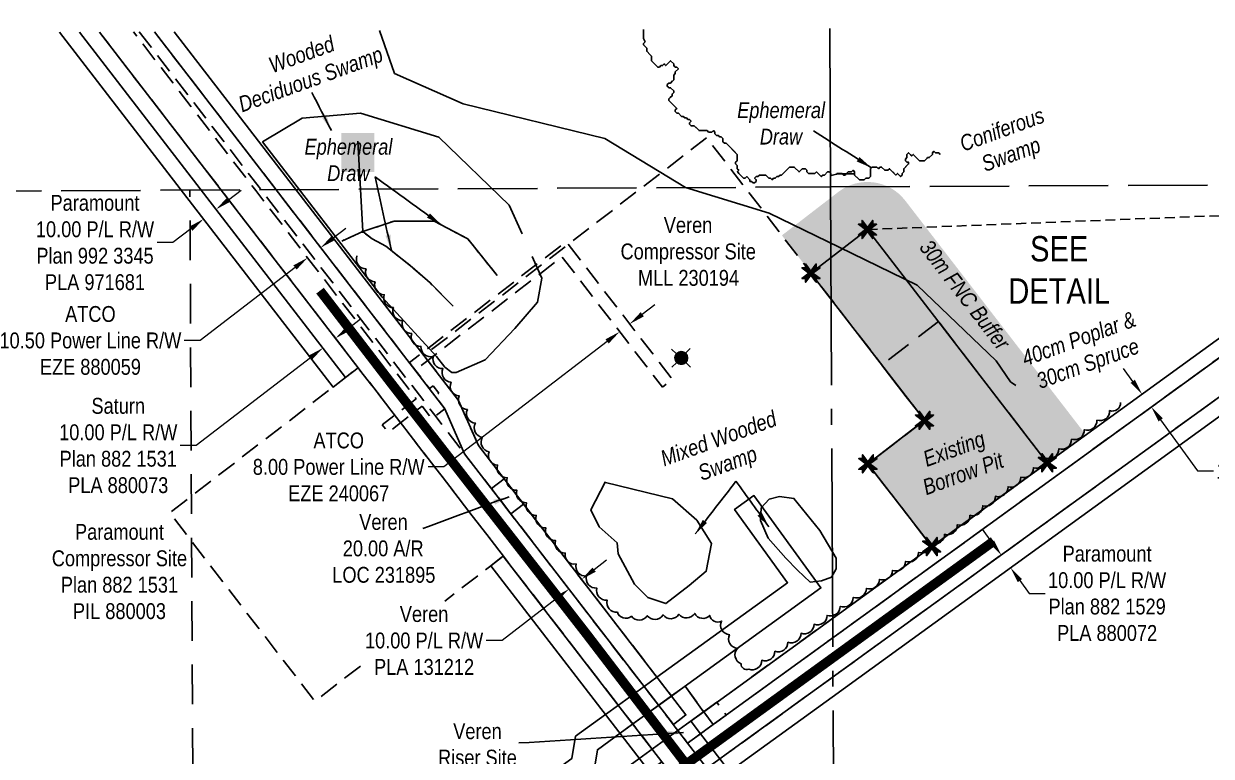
# Model space of a CAD drawing. Extents: x 521099 to 524262, y 6033489 to 6035480.
# Drawn here: x 521518 to 522266, y 6034174 to 6034636 of the extents above; entities that cross this region are included whole.
import ezdxf

# ---------------------------------------------------------------- set-up
doc = ezdxf.new("R2010")
doc.units = 0
doc.header["$LTSCALE"] = 5
doc.header["$PDSIZE"] = 0.5
for name, pattern in [('0', [1, 1, 0]), ('foc-ACCESSROAD', [3.75, 2.5, -1.25]), ('foc-FLOWLINE', [3.75, 2.5, -1.25]), ('foc-LSD', [8, 5, -3]), ('foc-QUARTERLINE', [33, 25, -3, 2, -3]), ('foc-TIELINE', [1.875, 1.25, -0.625]), ('foc-UNSURVEYED', [12.5, 10, -2.5]), ('HIDDEN2', [4.7625, 3.175, -1.5875])]:
    doc.linetypes.add(name, pattern=pattern)
doc.layers.get('Defpoints').update_dxf_attribs({"color": 9})
for name, color, linetype in [('AS-ROADS', 254, 'Continuous'), ('AS-UNDERLAY-H', 141, 'Continuous'), ('C-AR', 13, 'foc-ACCESSROAD'), ('C-RW', 13, 'Continuous'), ('C-WS', 13, 'foc-ACCESSROAD'), ('DETAIL-T', 7, 'Continuous'), ('F-AR', 190, 'foc-ACCESSROAD'), ('F-EZE', 190, 'foc-FLOWLINE'), ('F-RW', 190, 'Continuous'), ('F-WS', 190, 'foc-ACCESSROAD'), ('L-MON', 1, 'Continuous'), ('L-QSEC', 8, 'foc-QUARTERLINE'), ('L-SECTION-LSD', 7, 'foc-LSD'), ('L-TIE', 7, 'foc-TIELINE'), ('L-USEC', 7, 'foc-UNSURVEYED'), ('P-BUFFER-H 30m', 51, 'Continuous'), ('P-FNC BUFFER-T', 40, 'Continuous'), ('P-PROPOSED', 10, 'Continuous'), ('P-PROPOSED-H', 21, 'Continuous'), ('P-TEMP-H', 41, 'Continuous'), ('T-BUSH', 110, '0'), ('T-BUSH-T', 110, 'Continuous'), ('T-EXISTING RTF', 220, 'HIDDEN2'), ('T-EXISTING RTF-T', 220, 'Continuous'), ('T-WATER-T', 170, 'Continuous'), ('WATERCOURSE', 146, 'foc-TIELINE'), ('WETLAND', 143, 'Continuous'), ('WETLAND-T', 146, 'Continuous')]:
    doc.layers.add(name, color=color, linetype=linetype)
for name, color, linetype, lineweight in [('C-AR-T', 13, 'Continuous', 9), ('C-RW-T', 13, 'Continuous', 9), ('C-WS-T', 13, 'Continuous', 9), ('F-EZE-T', 190, 'Continuous', 9), ('F-RW-T', 190, 'Continuous', 9), ('F-WS-T', 190, 'Continuous', 9)]:
    doc.layers.add(name, color=color, linetype=linetype, lineweight=lineweight)
doc.styles.add('80CG', font='ARIALN.TTF', dxfattribs={"height": 10})
doc.styles.add('80L', font='ARIALN.TTF', dxfattribs={"height": 10})
doc.styles.add('80LS', font='ARIALNI.TTF', dxfattribs={"height": 10})
doc.styles.add('foc-LtypeFont', font='ARIALN.TTF', dxfattribs={"height": 7.35})
doc.linetypes.add('foc-TOPO-flowdirection-NOLINE', pattern='A,0,[">",foc-LtypeFont,S=0.3,R=0,X=0,Y=-0.945],-20,[">",foc-LtypeFont,S=0.3,R=0,X=0,Y=-0.945],0', length=20)
doc.dimstyles.new('Compass 5 000', dxfattribs={"dimscale": 5, "dimtxt": 9, "dimasz": 2, "dimexe": 0.2, "dimexo": 0.0625, "dimgap": 0.5, "dimtad": 0, "dimtih": 1, "dimtoh": 1, "dimzin": 0, "dimdsep": 46, "dimtxsty": '80CG', "dimcen": 0.1, "dimse1": 1, "dimse2": 1, "dimclrd": 256, "dimclrt": 256, "dimaunit": 1, "dimadec": 4, "dimazin": 0, "dimtfac": 0.06, "dimtofl": 0, "dimtmove": 0, "dimatfit": 1, "dimfxl": 0.2, "dimtolj": 1, "dimtzin": 0, "dimlwd": -1, "dimarcsym": 0})

# ---------------------------------------------------------------- blocks, each defined once
blk = doc.blocks.new('*D503')
at = {"layer": 'C-RW-T', "transparency": 16777216}
for p, q in [((521877.35, 6034291.68), (521885.27, 6034297.78)), ((521853.54, 6034273.33), (521819.33, 6034246.97)), ((521819.33, 6034246.97), (521809.33, 6034246.97))]:
    blk.add_line(p, q, dxfattribs=at)
for points in [[(521876.33, 6034293), (521878.37, 6034290.36), (521869.43, 6034285.57)], [(521852.52, 6034274.65), (521854.56, 6034272.01), (521861.46, 6034279.44)]]:
    blk.add_solid(points, dxfattribs=at)
at = {"layer": 'Defpoints', "color": 0, "transparency": 16777216}
for p in [(521861.46, 6034279.44), (521884.93, 6034265.46), (521876.96, 6034259.32)]:
    blk.add_point(p, dxfattribs=at)
at = {"layer": 'C-RW-T', "transparency": 16777216, "insert": (521770.24, 6034246.97), "char_height": 10, "attachment_point": 5, "style": '80CG'}
blk.add_mtext('\\A1;Veren\\P10.00 P/L R/W\\PPLA 131212', dxfattribs=at)
blk = doc.blocks.new('*D504')
at = {"layer": 'C-RW-T', "transparency": 16777216}
for p, q in [((522216.74, 6034410.41), (522210.87, 6034418.51)), ((522234.35, 6034386.13), (522257.65, 6034354)), ((522257.65, 6034354), (522267.65, 6034354))]:
    blk.add_line(p, q, dxfattribs=at)
for points in [[(522218.09, 6034411.39), (522215.39, 6034409.43), (522222.61, 6034402.32)], [(522235.7, 6034387.11), (522233, 6034385.15), (522228.48, 6034394.22)]]:
    blk.add_solid(points, dxfattribs=at)
at = {"layer": 'Defpoints', "color": 0, "transparency": 16777216}
for p in [(522228.48, 6034394.22), (522015.02, 6034251.79), (522020.89, 6034243.7)]:
    blk.add_point(p, dxfattribs=at)
at = {"layer": 'C-RW-T', "transparency": 16777216, "insert": (522306.73, 6034354), "char_height": 10, "attachment_point": 5, "style": '80CG', "bg_fill": 3, "box_fill_scale": 1.1, "bg_fill_color": 256, "bg_fill_true_color": 13158600, "bg_fill_transparency": 0}
blk.add_mtext('\\A1;Veren\\P10.00 P/L R/W\\PPLA 130979', dxfattribs=at)
blk = doc.blocks.new('*D510')
at = {"layer": 'Defpoints', "color": 0, "transparency": 16777216}
for p in [(521696.89, 6034460.27), (521688.98, 6034454.17), (521706.49, 6034431.44)]:
    blk.add_point(p, dxfattribs=at)
at = {"layer": 'F-RW-T', "transparency": 16777216}
for p, q in [((521722.33, 6034443.64), (521730.25, 6034449.74)), ((521698.57, 6034425.34), (521626.61, 6034369.89)), ((521626.61, 6034369.89), (521616.61, 6034369.89))]:
    blk.add_line(p, q, dxfattribs=at)
for points in [[(521721.31, 6034444.96), (521723.35, 6034442.32), (521714.41, 6034437.54)], [(521697.55, 6034426.66), (521699.59, 6034424.02), (521706.49, 6034431.44)]]:
    blk.add_solid(points, dxfattribs=at)
at = {"layer": 'F-RW-T', "transparency": 16777216, "insert": (521577.52, 6034369.89), "char_height": 10, "attachment_point": 5, "style": '80CG'}
blk.add_mtext('\\A1;Saturn\\P10.00 P/L R/W\\PPlan 882 1531\\PPLA 880073', dxfattribs=at)
blk = doc.blocks.new('*D513')
at = {"layer": 'Defpoints', "color": 0, "transparency": 16777216}
for p in [(521631.24, 6034512.74), (521655.21, 6034498), (521647.3, 6034491.9)]:
    blk.add_point(p, dxfattribs=at)
at = {"layer": 'F-RW-T', "transparency": 16777216}
for p, q in [((521647.08, 6034524.94), (521655, 6034531.04)), ((521623.32, 6034506.64), (521611.97, 6034497.89)), ((521611.97, 6034497.89), (521601.97, 6034497.89))]:
    blk.add_line(p, q, dxfattribs=at)
for points in [[(521646.06, 6034526.26), (521648.1, 6034523.62), (521639.16, 6034518.84)], [(521622.31, 6034507.96), (521624.34, 6034505.32), (521631.24, 6034512.74)]]:
    blk.add_solid(points, dxfattribs=at)
at = {"layer": 'F-RW-T', "transparency": 16777216, "insert": (521562.88, 6034497.89), "char_height": 10, "attachment_point": 5, "style": '80CG'}
blk.add_mtext('\\A1;Paramount\\P10.00 P/L R/W\\PPlan 992 3345\\PPLA 971681', dxfattribs=at)
blk = doc.blocks.new('*D515')
at = {"layer": 'Defpoints', "color": 0, "transparency": 16777216}
for p in [(522292.96, 6034416.31), (522298.82, 6034408.22), (522139.79, 6034292.88)]:
    blk.add_point(p, dxfattribs=at)
at = {"layer": 'F-RW-T', "transparency": 16777216}
for p, q in [((522128.05, 6034309.07), (522122.18, 6034317.16)), ((522145.66, 6034284.79), (522151.53, 6034276.69)), ((522151.53, 6034276.69), (522161.53, 6034276.69))]:
    blk.add_line(p, q, dxfattribs=at)
for points in [[(522129.4, 6034310.05), (522126.7, 6034308.09), (522133.92, 6034300.97)], [(522147.01, 6034285.77), (522144.31, 6034283.81), (522139.79, 6034292.88)]]:
    blk.add_solid(points, dxfattribs=at)
at = {"layer": 'F-RW-T', "transparency": 16777216, "insert": (522200.62, 6034276.69), "char_height": 10, "attachment_point": 5, "style": '80CG'}
blk.add_mtext('\\A1;Paramount\\P10.00 P/L R/W\\PPlan 882 1529\\PPLA 880072', dxfattribs=at)
blk = doc.blocks.new('*D517')
at = {"layer": 'Defpoints', "color": 0, "transparency": 16777216}
for p in [(521705.12, 6034494.71), (521707.19, 6034492.02), (521698.9, 6034485.62)]:
    blk.add_point(p, dxfattribs=at)
at = {"layer": 'F-EZE-T', "transparency": 16777216}
for p, q in [((521713.04, 6034500.81), (521720.96, 6034506.92)), ((521688.9, 6034482.21), (521629.11, 6034436.15)), ((521629.11, 6034436.15), (521619.11, 6034436.15))]:
    blk.add_line(p, q, dxfattribs=at)
for points in [[(521712.02, 6034502.13), (521714.06, 6034499.49), (521705.12, 6034494.71)], [(521687.88, 6034483.53), (521689.92, 6034480.89), (521696.82, 6034488.32)]]:
    blk.add_solid(points, dxfattribs=at)
at = {"layer": 'F-EZE-T', "transparency": 16777216, "insert": (521559.97, 6034436.15), "char_height": 10, "attachment_point": 5, "style": '80CG', "bg_fill": 3, "box_fill_scale": 1.1, "bg_fill_color": 256, "bg_fill_true_color": 13158600, "bg_fill_transparency": 0}
blk.add_mtext('\\A1;ATCO\\P10.50 Power Line R/W\\PEZE 880059', dxfattribs=at)
blk = doc.blocks.new('WC')
at = {"layer": 'L-MON'}
h = blk.add_hatch(color=255, dxfattribs=at)
h.dxf.hatch_style = 1
edge = h.paths.add_edge_path()
edge.add_arc((0, 0), 0.9, 0, 360)
at = {"layer": 'L-MON', "color": 240, "flags": 128}
for points in [[(-0.62, 0.5), (-1.23, 1.12)], [(0.52, 0.61), (1.13, 1.21)], [(-1.18, -1.18), (-0.56, -0.57)], [(1.16, -1.18), (0.56, -0.57)]]:
    blk.add_lwpolyline(points, dxfattribs=at)
at = {"layer": 'L-MON', "color": 240}
for radius in [0.8, 0.373]:
    blk.add_circle((0, 0), radius, dxfattribs=at)
blk = doc.blocks.new('TEMP')
h = blk.add_hatch(color=255)
h.dxf.hatch_style = 1
h.paths.add_polyline_path([(0, 0.25), (-0.67, 1.15), (-0.67, 0.67), (-1.15, 0.67), (-0.25, 0), (-1.15, -0.67), (-0.67, -0.67), (-0.67, -1.15), (0, -0.25), (0.67, -1.15), (0.67, -0.67), (1.15, -0.67), (0.25, 0), (1.15, 0.67), (0.67, 0.67), (0.67, 1.15)])
h.paths.add_polyline_path([(0.57, 0.85), (0.57, 0.57), (0.85, 0.57), (0.08, 0), (0.85, -0.57), (0.57, -0.57), (0.57, -0.85), (0, -0.08), (-0.57, -0.85), (-0.57, -0.57), (-0.85, -0.57), (-0.08, 0), (-0.85, 0.57), (-0.57, 0.57), (-0.57, 0.85), (0, 0.08)], flags=16)
h = blk.add_hatch(color=1)
h.dxf.hatch_style = 1
h.paths.add_polyline_path([(0, 0.08), (-0.57, 0.85), (-0.57, 0.57), (-0.85, 0.57), (-0.08, 0), (-0.85, -0.57), (-0.57, -0.57), (-0.57, -0.85), (0, -0.08), (0.57, -0.85), (0.57, -0.57), (0.85, -0.57), (0.08, 0), (0.85, 0.57), (0.57, 0.57), (0.57, 0.85)])
at = {"color": 1}
for p, q in [((-0.08, 0), (0.08, 0)), ((0, 0.08), (0, -0.08))]:
    blk.add_line(p, q, dxfattribs=at)
at = {"color": 255, "flags": 128}
blk.add_lwpolyline([(-0.25, 0), (-1.15, 0.67), (-0.67, 0.67), (-0.67, 1.15), (0, 0.25), (0.67, 1.15), (0.67, 0.67), (1.15, 0.67), (0.25, 0), (1.15, -0.67), (0.67, -0.67), (0.67, -1.15), (0, -0.25), (-0.67, -1.15), (-0.67, -0.67), (-1.15, -0.67)], close=True, dxfattribs=at)
at = {"color": 1, "flags": 128}
blk.add_lwpolyline([(-0.08, 0), (-0.85, 0.57), (-0.57, 0.57), (-0.57, 0.85), (0, 0.08), (0.57, 0.85), (0.57, 0.57), (0.85, 0.57), (0.08, 0), (0.85, -0.57), (0.57, -0.57), (0.57, -0.85), (0, -0.08), (-0.57, -0.85), (-0.57, -0.57), (-0.85, -0.57)], close=True, dxfattribs=at)
blk = doc.blocks.new('*D538')
at = {"layer": 'Defpoints', "color": 0, "transparency": 16777216}
for p in [(521893.47, 6034441.7), (521902.57, 6034429.89), (521908.9, 6034434.78)]:
    blk.add_point(p, dxfattribs=at)
at = {"layer": 'F-EZE-T', "transparency": 16777216}
for p, q in [((521907.73, 6034452.69), (521915.65, 6034458.79)), ((521885.55, 6034435.6), (521782.77, 6034356.41)), ((521782.77, 6034356.41), (521772.77, 6034356.41))]:
    blk.add_line(p, q, dxfattribs=at)
for points in [[(521906.71, 6034454.01), (521908.74, 6034451.37), (521899.8, 6034446.58)], [(521884.53, 6034436.92), (521886.56, 6034434.28), (521893.47, 6034441.7)]]:
    blk.add_solid(points, dxfattribs=at)
at = {"layer": 'F-EZE-T', "transparency": 16777216, "insert": (521716.43, 6034356.41), "char_height": 10, "attachment_point": 5, "style": '80CG'}
blk.add_mtext('\\A1;ATCO\\P8.00 Power Line R/W\\PEZE 240067', dxfattribs=at)

msp = doc.modelspace()

# ---------------------------------------------------------------- hatches: boundary and pattern name
at = {"layer": 'AS-UNDERLAY-H'}
h = msp.add_hatch(color=256, dxfattribs=at)
h.dxf.hatch_style = 1
h.paths.add_polyline_path([(521718.193, 6034566.9), (521738.881, 6034566.9), (521738.881, 6034542.37), (521718.193, 6034542.37)])
at = {"layer": 'P-BUFFER-H 30m'}
h = msp.add_hatch(color=256, dxfattribs=at)
h.dxf.hatch_style = 1
edge = h.paths.add_edge_path()
edge.add_arc((522162.927, 6034359.07), 29.985, 35.945626, 37.615803)
edge.add_line((522186.679, 6034377.372), (522073.363, 6034524.431))
edge.add_arc((522049.612, 6034506.129), 29.985, 37.615803, 127.615803)
edge.add_line((522031.31, 6034529.881), (521995.7, 6034502.441))
edge.add_line((521995.7, 6034502.441), (522014.001, 6034478.689))
edge.add_line((522014.001, 6034478.689), (522049.612, 6034506.129))
edge.add_line((522049.612, 6034506.129), (522162.927, 6034359.07))
edge.add_line((522162.927, 6034359.07), (522187.202, 6034376.672))
at = {"layer": 'P-PROPOSED-H'}
h = msp.add_hatch(color=256, dxfattribs=at)
h.dxf.hatch_style = 1
h.paths.add_polyline_path([(522049.612, 6034506.129), (522162.927, 6034359.07), (522090.083, 6034306.252), (522049.914, 6034358.387), (522085.541, 6034385.839), (522014.001, 6034478.689)])

# ---------------------------------------------------------------- linework, layer by layer
at = {"layer": 'AS-ROADS', "const_width": 5.997, "flags": 128}
for points in [[(521978.282, 6034138.388), (521967.429, 6034142.151), (521955.524, 6034148.487), (521947.575, 6034155.04), (521942.016, 6034160.267), (521914.825, 6034195.833), (521872.92, 6034250.65), (521847.76, 6034283.015), (521801.853, 6034341.84), (521748.686, 6034410.257), (521704.671, 6034467.583)], [(522129.098, 6034309.647), (521933.807, 6034167.908), (521865.262, 6034118.542)]]:
    msp.add_lwpolyline(points, dxfattribs=at)
at = {"layer": 'C-AR'}
msp.add_lwpolyline([(521832.835, 6034333.079), (521824.918, 6034326.978), (521812.717, 6034342.813), (521820.635, 6034348.913)], close=True, dxfattribs=at)
at = {"layer": 'C-RW'}
for points in [[(521600.26, 6034630.804), (521783.349, 6034393.178), (521795.762, 6034364.812), (521927.342, 6034194.038), (521935.26, 6034200.138), (521926.086, 6034212.024), (521804.423, 6034369.927), (521792.009, 6034398.294), (521770.135, 6034426.684), (521612.819, 6034630.867)], [(522544.258, 6034635.539), (522500.526, 6034603.829), (521946.434, 6034202.056), (521952.301, 6034193.965), (522506.394, 6034595.738), (522561.403, 6034635.625)], [(521244.49, 6033723.058), (521863.321, 6034172.546), (521865.569, 6034186.646), (521884.549, 6034200.407), (521892.645, 6034206.276), (521908.848, 6034218.024), (521916.991, 6034223.904), (521999.306, 6034283.476), (521965.894, 6034329.619), (521978.036, 6034338.412), (522020.242, 6034280.126), (521934.216, 6034217.867), (521926.127, 6034212.026), (521918.004, 6034206.13), (521901.8, 6034194.382), (521893.706, 6034188.513), (521879.407, 6034178.146), (521877.16, 6034164.054), (521270.196, 6033723.184)], [(521134.077, 6033624.425), (521241.593, 6033702.902), (521877.189, 6034164.189), (521879.407, 6034178.146), (521893.724, 6034188.537), (521926.097, 6034212.032), (521934.655, 6034218.243), (521946.396, 6034202.065), (521937.838, 6034195.854), (521905.466, 6034172.359), (521897.849, 6034166.832), (521895.631, 6034152.874), (521253.356, 6033686.739), (521168.217, 6033624.596)], [(522400.456, 6033630.773), (522329.158, 6033728.287), (522320.61, 6033739.985), (522034.809, 6034132.328), (522027.719, 6034133.893), (521962.437, 6034148.307), (521954.564, 6034158.547), (521948.47, 6034166.474), (521936.271, 6034182.34), (521944.432, 6034188.246), (521956.608, 6034172.363), (521962.691, 6034164.428), (521968.167, 6034157.285), (522027.675, 6034144.146), (522040.664, 6034141.279), (522328.689, 6033745.881), (522341.508, 6033728.341), (522412.802, 6033630.835)]]:
    msp.add_lwpolyline(points, dxfattribs=at)
at = {"layer": 'C-WS'}
msp.add_lwpolyline([(521792.007, 6034398.324), (521804.42, 6034369.958), (521820.635, 6034348.913), (521832.835, 6034333.079), (521901.463, 6034244.008), (521926.083, 6034212.054), (521934.658, 6034218.277), (521946.402, 6034202.069), (522090.083, 6034306.252), (522049.914, 6034358.387), (522085.541, 6034385.839), (521948.286, 6034563.979), (521770.133, 6034426.714)], close=True, dxfattribs=at)
at = {"layer": 'C-WS', "flags": 128}
msp.add_lwpolyline([(521946.398, 6034202.082), (521946.398, 6034202.082), (521954.704, 6034208.105), (521960.588, 6034200.001), (521944.409, 6034188.268), (521938.319, 6034196.191), (521946.398, 6034202.082)], close=True, dxfattribs=at)
at = {"layer": 'F-AR', "flags": 128}
for points in [[(521168.151, 6033624.596), (521203.096, 6033650.054), (521233.053, 6033671.92), (521306.401, 6033725.237), (521895.631, 6034152.874), (521911.983, 6034164.711), (521920.07, 6034170.591), (521913.92, 6034178.573), (521901.715, 6034194.415), (521820.168, 6034300.264), (521756.536, 6034382.857), (521752.873, 6034387.611), (521728.7, 6034418.988), (521643.855, 6034529.117), (521565.654, 6034630.631)], [(521590.778, 6034630.756), (521668.982, 6034529.253), (521778.483, 6034387.131), (521797.003, 6034363.095), (521898.694, 6034231.113), (521917.914, 6034206.168), (521924.055, 6034198.198), (521928.538, 6034192.379), (521930.116, 6034190.329), (521936.271, 6034182.34), (521944.427, 6034188.254), (521948.423, 6034191.152), (521952.473, 6034194.09), (521956.499, 6034197.009), (522027.162, 6034248.254), (522420.26, 6034533.319), (522561.436, 6034635.625)], [(522511.952, 6034575.103), (522454.593, 6034533.505), (522027.293, 6034223.637), (521960.637, 6034175.298), (521956.618, 6034172.383), (521948.486, 6034166.486), (521954.588, 6034158.566), (521962.471, 6034148.333), (522027.768, 6034133.985), (522034.859, 6034132.428), (522321.055, 6033740.372), (522329.615, 6033728.683), (522401.351, 6033630.778)]]:
    msp.add_lwpolyline(points, dxfattribs=at)
at = {"layer": 'F-EZE', "flags": 128}
msp.add_lwpolyline([(521600.306, 6034630.804), (521677.384, 6034530.78), (521749.412, 6034437.229), (521773.58, 6034405.856), (521775.96, 6034407.681), (521779.621, 6034402.926), (521777.246, 6034401.101), (521783.349, 6034393.178), (521777.39, 6034388.576), (521775.024, 6034386.762), (521768.921, 6034394.688), (521755.441, 6034384.309), (521747.523, 6034378.212), (521743.862, 6034382.967), (521751.78, 6034389.064), (521765.254, 6034399.438), (521741.089, 6034430.822), (521664.181, 6034530.712), (521587.172, 6034630.738)], dxfattribs=at)
msp.add_lwpolyline([(521861.109, 6034496.807), (521926.692, 6034411.687), (521920.355, 6034406.805), (521857.108, 6034488.892), (521772.517, 6034423.622), (521764.599, 6034417.513), (521760.938, 6034422.266), (521768.856, 6034428.375), (521859.78, 6034498.532), (521861.109, 6034496.807)], close=True, dxfattribs=at)
at = {"layer": 'F-RW'}
for points in [[(522612.73, 6034635.883), (522471.731, 6034533.619), (522027.356, 6034211.342), (521966.739, 6034167.378), (521962.709, 6034164.456), (521954.587, 6034158.567), (521938.386, 6034146.816), (521930.293, 6034140.946), (521354.569, 6033723.394), (521270.882, 6033662.704), (521233.051, 6033635.107), (521218.99, 6033624.85)], [(521553.083, 6034630.568), (521631.291, 6034529.049), (521720.782, 6034412.89), (521712.866, 6034406.793), (521618.732, 6034528.981), (521540.521, 6034630.505)], [(521565.653, 6034630.631), (521643.855, 6034529.117), (521728.7, 6034418.988), (521720.782, 6034412.89), (521631.291, 6034529.049), (521553.083, 6034630.568)], [(521201.916, 6033624.765), (521202.941, 6033625.512), (521232.987, 6033647.431), (521265.07, 6033670.834), (521337.419, 6033723.302), (521924.19, 6034148.866), (521932.284, 6034154.737), (521948.486, 6034166.487), (521956.617, 6034172.384), (521960.636, 6034175.299), (522027.291, 6034223.64), (522454.578, 6034533.525), (522518.115, 6034579.572)], [(522364.327, 6033630.592), (522361.212, 6033634.844), (522358.259, 6033638.873), (522355.301, 6033642.911), (522294.045, 6033726.508), (522292.588, 6033728.496), (522027.999, 6034090.95), (522017.327, 6034105.569), (521945.372, 6034121.376), (521930.294, 6034140.946), (521924.19, 6034148.867), (521911.983, 6034164.711), (521812.245, 6034294.161), (521820.164, 6034300.26), (521920.07, 6034170.591), (521932.285, 6034154.737), (521938.387, 6034146.817), (521951.068, 6034130.358), (522023.169, 6034114.517), (522027.908, 6034108.026), (522304.928, 6033728.563), (522363.121, 6033649.149), (522366.08, 6033645.112), (522376.674, 6033630.654)]]:
    msp.add_lwpolyline(points, dxfattribs=at)
at = {"layer": 'F-WS', "flags": 128}
msp.add_lwpolyline([(521730.068, 6034230.871), (521701.399, 6034208.791), (521609.932, 6034327.515), (521712.866, 6034406.793), (521720.782, 6034412.89), (521728.7, 6034418.988), (521752.873, 6034387.611), (521756.536, 6034382.857), (521820.168, 6034300.264), (521812.249, 6034294.164), (521783.344, 6034271.903)], dxfattribs=at)
msp.add_lwpolyline([(521946.434, 6034202.056), (521930.155, 6034190.278), (521936.271, 6034182.34), (521952.301, 6034193.965)], close=True, dxfattribs=at)
at = {"layer": 'L-QSEC'}
for q in [(522025.814, 6034632.933), (522026.319, 6034529.918), (522030.1, 6033758.851)]:
    msp.add_line((522026.304, 6034532.985), q, dxfattribs=at)
at = {"layer": 'L-SECTION-LSD'}
msp.add_line((521626.543, 6033726.842), (521622.672, 6034530.966), dxfattribs=at)
at = {"layer": 'L-TIE'}
msp.add_line((522049.612, 6034506.129), (522833.571, 6034537.044), dxfattribs=at)
at = {"layer": 'L-USEC'}
for p, q in [((521229.102, 6034528.996), (522026.304, 6034532.985)), ((522026.304, 6034532.985), (522429.937, 6034535.015))]:
    msp.add_line(p, q, dxfattribs=at)
at = {"layer": 'P-PROPOSED', "flags": 128}
msp.add_lwpolyline([(522049.612, 6034506.129), (522162.927, 6034359.07), (522090.083, 6034306.252), (522049.914, 6034358.387), (522085.541, 6034385.839), (522014.001, 6034478.689)], close=True, dxfattribs=at)
at = {"layer": 'P-TEMP-H'}
msp.add_circle((521731.64, 6034504.851), 0.463, dxfattribs=at)
at = {"layer": 'T-BUSH', "linetype": 'Continuous', "flags": 128}
msp.add_lwpolyline([(521727.884, 6034489.551, 0.5205671), (521733.643, 6034481.382, 0.5205671), (521739.402, 6034473.213, 0.5205671), (521745.161, 6034465.044, 0.5205671), (521750.92, 6034456.876, 0.5205671), (521756.68, 6034448.707, 0.5205671), (521762.439, 6034440.538, 0.5205671), (521768.274, 6034432.441, 0.5205671), (521776.083, 6034426.203, 0.5205671), (521782.128, 6034418.411, 0.5205671), (521787.246, 6034409.826, 0.5205671), (521792.365, 6034401.241, 0.5205671), (521797.484, 6034392.657, 0.5205671), (521802.567, 6034384.053, 0.5205671), (521806.903, 6034375.048, 0.5205671), (521811.24, 6034366.043, 0.5205671), (521816.556, 6034357.609, 0.5205671), (521822.618, 6034349.664, 0.5205671), (521828.709, 6034341.739, 0.5205671), (521834.801, 6034333.815, 0.5205671), (521840.892, 6034325.891, 0.5205671), (521846.983, 6034317.967, 0.5205671), (521853.074, 6034310.042, 0.5205671), (521859.166, 6034302.118, 0.5205671), (521866.02, 6034295.265, 0.5205671), (521872.529, 6034287.68, 0.5205671), (521879.038, 6034280.095, 0.5205671), (521885.547, 6034272.51, 0.5205671), (521892.055, 6034264.925, 0.5205671), (521900.83, 6034262.258, 0.5205671), (521910.816, 6034262.675, 0.5205671), (521920.8, 6034263.139, 0.5205671), (521930.784, 6034263.602, 0.5205671), (521940.768, 6034264.066, 0.5205671), (521950.211, 6034262.856, 0.5205671), (521957.636, 6034259.301, 0.5205671), (521962.655, 6034250.658, 0.5205671), (521967.673, 6034242.015, 0.5205671), (521969.929, 6034232.397, 0.5205671), (521974.81, 6034228.875, 0.5205671), (521983.043, 6034234.543, 0.5205671), (521991.276, 6034240.211, 0.5205671), (521999.508, 6034245.878, 0.5205671), (522007.741, 6034251.546, 0.5205671), (522015.973, 6034257.213, 0.5205671), (522024.206, 6034262.881, 0.5205671), (522032.439, 6034268.549, 0.5205671), (522040.671, 6034274.216, 0.5205671), (522048.904, 6034279.884, 0.5205671), (522057.136, 6034285.551, 0.5205671), (522065.369, 6034291.219, 0.5205671), (522073.601, 6034296.887, 0.5205671), (522081.834, 6034302.554, 0.5205671), (522090.067, 6034308.222, 0.5205671), (522098.216, 6034314.006, 0.5205671), (522106.214, 6034320, 0.5205671), (522114.212, 6034325.994, 0.5205671), (522122.21, 6034331.988, 0.5205671), (522130.208, 6034337.982, 0.5205671), (522138.206, 6034343.976, 0.5205671), (522146.204, 6034349.97, 0.5205671), (522154.202, 6034355.964, 0.5205671), (522162.2, 6034361.958, 0.5205671), (522170.198, 6034367.952, 0.5205671), (522178.196, 6034373.947, 0.5205671), (522186.194, 6034379.941, 0.5205671), (522194.192, 6034385.935, 0.5205671), (522202.19, 6034391.929, 0.5205671), (522209.116, 6034397.119, 0.5205671)], format="xyb", dxfattribs=at)
at = {"layer": 'T-EXISTING RTF'}
msp.add_lwpolyline([(522090.18, 6034306.103), (522162.886, 6034359.006), (522094.329, 6034448.096), (522058.701, 6034420.644), (522085.544, 6034385.809), (522049.917, 6034358.357), (522090.18, 6034306.103)], dxfattribs=at)
at = {"layer": 'WATERCOURSE', "flags": 128}
for points in [[(522095.5, 6034553.5), (522094.5, 6034554.5), (522092.5, 6034554.5), (522091.5, 6034555.5), (522090.5, 6034554.5), (522090.5, 6034553.5), (522088.5, 6034551.5), (522087.5, 6034551.5), (522087.181, 6034551.181), (522085.5, 6034549.5), (522082.5, 6034549.5), (522078.5, 6034553.5), (522077.5, 6034552.5), (522075.5, 6034554.5), (522074.5, 6034553.5), (522074.5, 6034551.5), (522073.5, 6034550.5), (522073.5, 6034549.5), (522074.5, 6034548.5), (522075.5, 6034548.5), (522075.5, 6034547.5), (522072.5, 6034544.5), (522072.5, 6034542.5), (522071.5, 6034541.5), (522071.5, 6034540.5), (522070.5, 6034539.5), (522068.5, 6034541.5), (522067.5, 6034540.5), (522063.5, 6034544.5), (522062.5, 6034543.5), (522060.5, 6034543.5), (522058.5, 6034545.5), (522057.5, 6034545.5), (522056.5, 6034544.5), (522055.5, 6034545.5), (522052.5, 6034545.5), (522051.5, 6034544.5), (522051.5, 6034540.518), (522051.5, 6034539.5), (522050.5, 6034538.5), (522048.5, 6034538.5), (522047.5, 6034537.5), (522044.5, 6034537.5), (522041.5, 6034540.5), (522041.5, 6034541.232), (522036.232, 6034541.232), (522033.768, 6034541.232), (522033.5, 6034541.5), (522030.5, 6034541.5), (522030.08, 6034541.08), (522030.62, 6034541.232), (522033.768, 6034541.232), (522034.5, 6034540.5), (522035.5, 6034540.5), (522036.232, 6034541.232), (522041.5, 6034541.232), (522041.5, 6034542.5), (522040.5, 6034543.5), (522039.5, 6034542.5), (522037.5, 6034542.5), (522036.232, 6034541.232), (522033.768, 6034541.232), (522033.5, 6034541.5), (522030.5, 6034541.5), (522030.08, 6034541.08), (522026.833, 6034540.167), (522026.5, 6034540.5), (522026.5, 6034541.5), (522026.261, 6034541.739), (522025.5, 6034542.5), (522024.5, 6034542.5), (522022.5, 6034540.5), (522021.5, 6034540.5), (522020.5, 6034539.5), (522017.5, 6034542.5), (522016.5, 6034541.5), (522012.5, 6034541.5), (522011.5, 6034542.5), (522011.5, 6034543.5), (522010.5, 6034544.5), (522008.5, 6034544.5), (522006.5, 6034542.5), (522003.5, 6034545.5), (522000.5, 6034545.5), (521995.5, 6034540.5), (521994.5, 6034540.5), (521993.5, 6034539.5), (521992.5, 6034539.5), (521991.5, 6034538.5), (521990.5, 6034538.5), (521989.5, 6034537.5), (521988.5, 6034538.5), (521987.5, 6034538.5), (521985.5, 6034540.5), (521981.5, 6034540.5), (521980.5, 6034539.5), (521979.5, 6034539.5), (521978.677, 6034538.677), (521978.5, 6034538.5), (521979.5, 6034537.5), (521979.5, 6034536.5), (521978.5, 6034535.5), (521977.5, 6034535.5), (521976.5, 6034536.5), (521975.5, 6034536.5), (521975.5, 6034537.5), (521973.5, 6034539.5), (521972.5, 6034538.5), (521971.5, 6034538.5), (521968.624, 6034541.376), (521968.156, 6034541.984), (521967.646, 6034542.646), (521968.5, 6034543.5), (521967.5, 6034544.5), (521967.5, 6034546.5), (521966.5, 6034547.5), (521966.5, 6034548.5), (521967.5, 6034549.5), (521967.5, 6034553.5), (521960.5, 6034560.5), (521959.5, 6034560.5), (521958.5, 6034561.5), (521958.5, 6034563.5), (521957.5, 6034564.5), (521956.5, 6034564.5), (521955.5, 6034565.5), (521954.5, 6034565.5), (521953.5, 6034566.5), (521953.5, 6034567.5), (521952.5, 6034568.5), (521951.5, 6034567.5), (521949.5, 6034567.5), (521948.5, 6034568.5), (521947.75, 6034568.5), (521947.587, 6034568.712), (521947.309, 6034568.5), (521943.5, 6034568.5), (521940.5, 6034571.5), (521938.5, 6034571.5), (521937.5, 6034572.5), (521937.5, 6034573.5), (521938.5, 6034574.5), (521937.5, 6034575.5), (521936.5, 6034575.5), (521935.5, 6034576.5), (521934.5, 6034576.5), (521933.5, 6034577.5), (521932.5, 6034577.5), (521930.5, 6034579.5), (521929.5, 6034579.5), (521928.5, 6034580.5), (521928.5, 6034581.5), (521929.5, 6034582.5), (521924.5, 6034587.5), (521924.5, 6034588.5), (521926.5, 6034590.5), (521926.5, 6034591.5), (521927.5, 6034592.5), (521927.5, 6034593.5), (521925.5, 6034595.5), (521924.5, 6034595.5), (521923.5, 6034596.5), (521923.5, 6034597.5), (521924.5, 6034598.5), (521925.5, 6034598.5), (521927.5, 6034600.5), (521927.5, 6034603.5), (521928.5, 6034604.5), (521928.5, 6034605.5), (521930.5, 6034607.5), (521929.5, 6034608.5), (521928.5, 6034608.5), (521927.5, 6034609.5), (521927.5, 6034610.5), (521925.5, 6034612.5), (521922.5, 6034609.5), (521921.5, 6034610.5), (521920.5, 6034609.5), (521919.5, 6034609.5), (521918.5, 6034608.5), (521917.5, 6034608.5), (521913.5, 6034612.5), (521913.5, 6034615.5), (521912.71, 6034616.29), (521910.5, 6034618.5), (521910.5, 6034620.5), (521908.5, 6034622.5), (521908.5, 6034623.5), (521909.5, 6034624.5), (521908.5, 6034626.5), (521908.5, 6034632.346)], [(521816.307, 6034477.07), (521797.786, 6034500.221), (521776.619, 6034511.466), (521751.484, 6034511.466), (521731.64, 6034504.851), (521718.411, 6034498.898)], [(521788.526, 6034457.888), (521773.974, 6034472.44), (521762.729, 6034482.362), (521746.192, 6034495.591), (521737.593, 6034500.221), (521731.64, 6034504.851)]]:
    msp.add_lwpolyline(points, dxfattribs=at)
at = {"layer": 'WATERCOURSE', "linetype": 'foc-TOPO-flowdirection-NOLINE', "flags": 128}
for points in [[(522095.5, 6034553.5), (522094.5, 6034554.5), (522092.5, 6034554.5), (522091.5, 6034555.5), (522090.5, 6034554.5), (522090.5, 6034553.5), (522088.5, 6034551.5), (522087.5, 6034551.5), (522087.181, 6034551.181), (522085.5, 6034549.5), (522082.5, 6034549.5), (522078.5, 6034553.5), (522077.5, 6034552.5), (522075.5, 6034554.5), (522074.5, 6034553.5), (522074.5, 6034551.5), (522073.5, 6034550.5), (522073.5, 6034549.5), (522074.5, 6034548.5), (522075.5, 6034548.5), (522075.5, 6034547.5), (522072.5, 6034544.5), (522072.5, 6034542.5), (522071.5, 6034541.5), (522071.5, 6034540.5), (522070.5, 6034539.5), (522068.5, 6034541.5), (522067.5, 6034540.5), (522063.5, 6034544.5), (522062.5, 6034543.5), (522060.5, 6034543.5), (522058.5, 6034545.5), (522057.5, 6034545.5), (522056.5, 6034544.5), (522055.5, 6034545.5), (522052.5, 6034545.5), (522051.5, 6034544.5), (522051.5, 6034540.518), (522051.5, 6034539.5), (522050.5, 6034538.5), (522048.5, 6034538.5), (522047.5, 6034537.5), (522044.5, 6034537.5), (522041.5, 6034540.5), (522041.5, 6034541.232), (522036.232, 6034541.232), (522033.768, 6034541.232), (522033.5, 6034541.5), (522030.5, 6034541.5), (522030.08, 6034541.08), (522030.62, 6034541.232), (522033.768, 6034541.232), (522034.5, 6034540.5), (522035.5, 6034540.5), (522036.232, 6034541.232), (522041.5, 6034541.232), (522041.5, 6034542.5), (522040.5, 6034543.5), (522039.5, 6034542.5), (522037.5, 6034542.5), (522036.232, 6034541.232), (522033.768, 6034541.232), (522033.5, 6034541.5), (522030.5, 6034541.5), (522030.08, 6034541.08), (522026.833, 6034540.167), (522026.5, 6034540.5), (522026.5, 6034541.5), (522026.261, 6034541.739), (522025.5, 6034542.5), (522024.5, 6034542.5), (522022.5, 6034540.5), (522021.5, 6034540.5), (522020.5, 6034539.5), (522017.5, 6034542.5), (522016.5, 6034541.5), (522012.5, 6034541.5), (522011.5, 6034542.5), (522011.5, 6034543.5), (522010.5, 6034544.5), (522008.5, 6034544.5), (522006.5, 6034542.5), (522003.5, 6034545.5), (522000.5, 6034545.5), (521995.5, 6034540.5), (521994.5, 6034540.5), (521993.5, 6034539.5), (521992.5, 6034539.5), (521991.5, 6034538.5), (521990.5, 6034538.5), (521989.5, 6034537.5), (521988.5, 6034538.5), (521987.5, 6034538.5), (521985.5, 6034540.5), (521981.5, 6034540.5), (521980.5, 6034539.5), (521979.5, 6034539.5), (521978.677, 6034538.677), (521978.5, 6034538.5), (521979.5, 6034537.5), (521979.5, 6034536.5), (521978.5, 6034535.5), (521977.5, 6034535.5), (521976.5, 6034536.5), (521975.5, 6034536.5), (521975.5, 6034537.5), (521973.5, 6034539.5), (521972.5, 6034538.5), (521971.5, 6034538.5), (521968.624, 6034541.376), (521968.156, 6034541.984), (521967.646, 6034542.646), (521968.5, 6034543.5), (521967.5, 6034544.5), (521967.5, 6034546.5), (521966.5, 6034547.5), (521966.5, 6034548.5), (521967.5, 6034549.5), (521967.5, 6034553.5), (521960.5, 6034560.5), (521959.5, 6034560.5), (521958.5, 6034561.5), (521958.5, 6034563.5), (521957.5, 6034564.5), (521956.5, 6034564.5), (521955.5, 6034565.5), (521954.5, 6034565.5), (521953.5, 6034566.5), (521953.5, 6034567.5), (521952.5, 6034568.5), (521951.5, 6034567.5), (521949.5, 6034567.5), (521948.5, 6034568.5), (521947.75, 6034568.5), (521947.587, 6034568.712), (521947.309, 6034568.5), (521943.5, 6034568.5), (521940.5, 6034571.5), (521938.5, 6034571.5), (521937.5, 6034572.5), (521937.5, 6034573.5), (521938.5, 6034574.5), (521937.5, 6034575.5), (521936.5, 6034575.5), (521935.5, 6034576.5), (521934.5, 6034576.5), (521933.5, 6034577.5), (521932.5, 6034577.5), (521930.5, 6034579.5), (521929.5, 6034579.5), (521928.5, 6034580.5), (521928.5, 6034581.5), (521929.5, 6034582.5), (521924.5, 6034587.5), (521924.5, 6034588.5), (521926.5, 6034590.5), (521926.5, 6034591.5), (521927.5, 6034592.5), (521927.5, 6034593.5), (521925.5, 6034595.5), (521924.5, 6034595.5), (521923.5, 6034596.5), (521923.5, 6034597.5), (521924.5, 6034598.5), (521925.5, 6034598.5), (521927.5, 6034600.5), (521927.5, 6034603.5), (521928.5, 6034604.5), (521928.5, 6034605.5), (521930.5, 6034607.5), (521929.5, 6034608.5), (521928.5, 6034608.5), (521927.5, 6034609.5), (521927.5, 6034610.5), (521925.5, 6034612.5), (521922.5, 6034609.5), (521921.5, 6034610.5), (521920.5, 6034609.5), (521919.5, 6034609.5), (521918.5, 6034608.5), (521917.5, 6034608.5), (521913.5, 6034612.5), (521913.5, 6034615.5), (521912.71, 6034616.29), (521910.5, 6034618.5), (521910.5, 6034620.5), (521908.5, 6034622.5), (521908.5, 6034623.5), (521909.5, 6034624.5), (521908.5, 6034626.5), (521908.5, 6034632.346)], [(521788.526, 6034457.888), (521773.974, 6034472.44), (521762.729, 6034482.362), (521746.192, 6034495.591), (521737.593, 6034500.221), (521731.64, 6034504.851), (521728.539, 6034561.932)], [(521816.307, 6034477.07), (521797.786, 6034500.221), (521776.619, 6034511.466), (521751.484, 6034511.466), (521731.64, 6034504.851), (521718.411, 6034498.898)]]:
    msp.add_lwpolyline(points, dxfattribs=at)
at = {"layer": 'WETLAND', "flags": 128}
for points in [[(522143.2, 6034407.852), (522139.803, 6034410.025), (522130.794, 6034423.262), (522080.837, 6034471.111), (522031.879, 6034494.987), (521987.768, 6034516.5), (521934.982, 6034532.529), (521884.173, 6034563.629), (521794.876, 6034585.457), (521751.616, 6034604.507), (521742.227, 6034631.514)], [(522143.2, 6034407.852), (522139.803, 6034410.025), (522130.794, 6034423.262), (522080.837, 6034471.111), (522031.879, 6034494.987)]]:
    msp.add_lwpolyline(points, dxfattribs=at)
at = {"layer": 'WETLAND'}
msp.add_lwpolyline([(521838.352, 6034489.038), (521844.406, 6034475.39), (521841.707, 6034460.401), (521827.42, 6034443.733), (521808.766, 6034423.889), (521790.51, 6034415.951), (521787.732, 6034415.951), (521783.287, 6034419.431), (521778.128, 6034426.178), (521743.851, 6034463.473), (521668.514, 6034561.341), (521693.355, 6034576.329), (521730.264, 6034579.504), (521779.477, 6034564.423), (521823.927, 6034521.56), (521831.963, 6034503.442)], dxfattribs=at)
at = {"layer": 'WETLAND', "flags": 128}
for points in [[(521884.639, 6034346.687), (521926.815, 6034336.328), (521942.16, 6034322.85), (521951.285, 6034308.213), (521947.974, 6034290.693), (521937.265, 6034281.607), (521922.605, 6034270.244), (521911.267, 6034274.142), (521902.738, 6034282.571), (521892.459, 6034301.72), (521891.861, 6034308.493), (521880.494, 6034318.602), (521875.349, 6034329.305), (521884.32, 6034346.852), (521884.639, 6034346.687)], [(522019.507, 6034316.335), (522029.826, 6034298.873), (522029.826, 6034292.126), (522027.048, 6034286.967), (522020.698, 6034284.586), (522013.554, 6034283.792), (522005.617, 6034291.332), (521998.076, 6034298.873), (521986.964, 6034311.573), (521982.201, 6034322.685), (521982.598, 6034330.623), (521987.757, 6034336.179), (521994.107, 6034337.767), (522003.236, 6034336.576), (522019.507, 6034316.335)]]:
    msp.add_lwpolyline(points, close=True, dxfattribs=at)

# ---------------------------------------------------------------- block references
at = {"layer": 'L-MON'}
for name, p, xscale, yscale, zscale in [('TEMP', (522049.612, 6034506.129), 4.997427899999989, 4.997427899999989, 4.997427899999989), ('TEMP', (522014.001, 6034478.689), 4.997427899999989, 4.997427899999989, 4.997427899999989), ('WC', (521932.316, 6034425.165), 4.997427899999961, 4.997427899999961, 4.997427899999961)]:
    msp.add_blockref(name, p, dxfattribs=dict(at, xscale=xscale, yscale=yscale, zscale=zscale))

# ---------------------------------------------------------------- texts
at = {"layer": 'C-AR-T', "insert": (521701.773, 6034326.77), "char_height": 10, "attachment_point": 1, "style": '80L'}
msp.add_mtext_dynamic_manual_height_columns('\\pi27.60116;Veren\\P\\pi17.21917;20.00 A/R\\P\\pi10.61958;LOC 231895', width=84.909, gutter_width=50, heights=[0], dxfattribs=at)
at = {"layer": 'C-RW-T', "insert": (521803.864, 6034173.09), "char_height": 9.9949, "attachment_point": 5, "style": '80CG'}
msp.add_mtext('\\A1;Veren\\PRiser Site\\PPIL 130545', dxfattribs=at)
at = {"layer": 'C-WS-T', "insert": (521893.698, 6034513.989), "char_height": 10, "attachment_point": 1, "style": '80L'}
msp.add_mtext_dynamic_manual_height_columns('\\pi27.60116;Veren\\P\\pi0.32285;Compressor Site\\P\\pi11.31535;MLL 230194', width=84.909, gutter_width=50, heights=[0], dxfattribs=at)
at = {"layer": 'DETAIL-T', "color": 3, "insert": (522170.425, 6034480.691), "char_height": 15.9918, "width": 63.60339, "attachment_point": 5, "style": '80CG'}
msp.add_mtext('SEE\\PDETAIL', dxfattribs=at)
at = {"layer": 'F-WS-T', "insert": (521578.287, 6034290.453), "char_height": 9.99486, "attachment_point": 5, "style": '80CG'}
msp.add_mtext('\\A1;Paramount\\PCompressor Site\\PPlan 882 1531\\PPIL 880003', dxfattribs=at)
at = {"layer": 'P-FNC BUFFER-T', "insert": (522089.726, 6034500.81), "char_height": 10.0044, "attachment_point": 1, "rotation": 307.615803, "style": '80L'}
msp.add_mtext_dynamic_manual_height_columns('{\\fArial Narrow|b0|i1|c0|p34;30m FNC Buffer}', width=90.26244, gutter_width=50.022, heights=[0], dxfattribs=at)
at = {"layer": 'T-EXISTING RTF-T', "insert": (522102.412, 6034372.617), "char_height": 9.99486, "width": 53.34676, "attachment_point": 2, "rotation": 20, "style": '80LS'}
msp.add_mtext('Existing Borrow Pit', dxfattribs=at)
at = {"layer": 'T-WATER-T', "char_height": 9.99046, "attachment_point": 1, "style": '80L'}
for insert in [(521967.187, 6034586.371), (521694.571, 6034563.315)]:
    msp.add_mtext_dynamic_manual_height_columns('\\pi0.34034;{\\fArial Narrow|b0|i1|c0|p34;Ephemeral \\P\\pi14.59345;Draw}', width=55.95535, gutter_width=49.978, heights=[0], dxfattribs=dict(at, insert=insert))
at = {"layer": 'WETLAND-T', "char_height": 9.99486, "attachment_point": 2, "rotation": 20, "style": '80LS'}
for s, insert, width in [('Wooded Deciduous Swamp', (521691.275, 6034621.275), 95.31015), ('Coniferous Swamp', (522132.597, 6034573.982), 55.43982), ('Mixed Wooded Swamp', (521954.006, 6034379.144), 77.0317)]:
    msp.add_mtext(s, dxfattribs=dict(at, insert=insert, width=width))

# ---------------------------------------------------------------- dimensions: what is measured, and where the dimension line sits
at = {"layer": 'C-RW-T'}
dim = msp.add_linear_dim(base=(521861.461, 6034279.437), p1=(521884.925, 6034265.459), p2=(521876.96, 6034259.322), angle=217.613979, text='Veren\\P10.00 P/L R/W\\PPLA 131212', dimstyle='Compass 5 000', dxfattribs=at)
dim.commit()
dim.dimension.update_dxf_attribs({"geometry": '*D503', "text_midpoint": (521770.242, 6034246.973), "dimtype": 161})

# ---------------------------------------------------------------- leaders
at = {"layer": 'C-RW-T', "path_type": 1}
msp.add_leader([(521823.782, 6034337.682), (521769.541, 6034317.702)], dimstyle='Compass 5 000', dxfattribs=at)
msp.add_leader([(521933.727, 6034188.924), (521830.006, 6034182.397)], dimstyle='Compass 5 000', override={"dimgap": 0.5, "dimtad": 0}, dxfattribs=at)
at = {"layer": 'T-WATER-T', "path_type": 1}
for points in [[(522052.16, 6034545.03), (522015.628, 6034568.357)], [(521781.09, 6034509.091), (521739.322, 6034539.324)], [(521749.65, 6034492.825), (521739.322, 6034539.324)]]:
    msp.add_leader(points, dimstyle='Compass 5 000', override={"dimgap": 0.5, "dimtad": 0}, dxfattribs=at)
at = {"layer": 'WETLAND-T', "path_type": 1}
for points in [[(521711.821, 6034568.54), (521699.497, 6034592.603)], [(521987.555, 6034318.606), (521966.769, 6034347.456)]]:
    msp.add_leader(points, dimstyle='Compass 5 000', override={"dimgap": 0.5, "dimtad": 0}, dxfattribs=at)
msp.add_leader([(521941.079, 6034314.174), (521966.769, 6034347.456)], dimstyle='Compass 5 000', dxfattribs=at)

# ---------------------------------------------------------------- next in the draw order: dimensions: what is measured, and where the dimension line sits
at = {"layer": 'C-RW-T'}
dim = msp.add_linear_dim(base=(522228.48, 6034394.224), p1=(522015.024, 6034251.794), p2=(522020.891, 6034243.703), angle=305.945626, text='Veren\\P10.00 P/L R/W\\PPLA 130979', dimstyle='Compass 5 000', override={"dimtfill": 1}, dxfattribs=at)
dim.commit()
dim.dimension.update_dxf_attribs({"geometry": '*D504', "text_midpoint": (522306.732, 6034354), "dimtype": 161})
at = {"layer": 'F-EZE-T'}
dim = msp.add_linear_dim(base=(521705.12, 6034494.71), p1=(521698.897, 6034485.622), p2=(521707.195, 6034492.016), angle=37.613979, text='ATCO\\P10.50 Power Line R/W\\PEZE 880059', dimstyle='Compass 5 000', override={"dimtfill": 1}, dxfattribs=at)
dim.commit()
dim.dimension.update_dxf_attribs({"geometry": '*D517', "text_midpoint": (521559.973, 6034436.148), "dimtype": 161})

# ---------------------------------------------------------------- next in the draw order: block references
at = {"layer": 'L-MON', "color": 6, "linetype": 'Continuous', "xscale": 4.997427899999991, "yscale": 4.997427899999991, "zscale": 4.997427899999991}
for p in [(522085.544, 6034385.809), (522049.914, 6034358.387), (522090.083, 6034306.252)]:
    msp.add_blockref('TEMP', p, dxfattribs=at)
at = {"layer": 'L-MON', "xscale": 4.997427899999989, "yscale": 4.997427899999989, "zscale": 4.997427899999989}
msp.add_blockref('TEMP', (522162.927, 6034359.07), dxfattribs=at)

# ---------------------------------------------------------------- next in the draw order: texts
at = {"layer": 'T-BUSH-T', "insert": (522180.989, 6034442.088), "char_height": 9.99486, "width": 75.02046, "attachment_point": 2, "rotation": 20, "style": '80LS'}
msp.add_mtext('40cm Poplar & 30cm Spruce', dxfattribs=at)

# ---------------------------------------------------------------- next in the draw order: dimensions: what is measured, and where the dimension line sits
at = {"layer": 'F-EZE-T'}
dim = msp.add_linear_dim(base=(521893.468, 6034441.701), p1=(521908.903, 6034434.775), p2=(521902.566, 6034429.892), angle=217.613499, text='ATCO\\P8.00 Power Line R/W\\PEZE 240067', dimstyle='Compass 5 000', dxfattribs=at)
dim.commit()
dim.dimension.update_dxf_attribs({"geometry": '*D538', "text_midpoint": (521716.432, 6034356.413), "dimtype": 161})
at = {"layer": 'F-RW-T'}
for base, p1, p2, angle, text, picture, middle in [((521631.244, 6034512.74), (521655.212, 6034498), (521647.297, 6034491.903), 217.610434, 'Paramount\\P10.00 P/L R/W\\PPlan 992 3345\\PPLA 971681', '*D513', (521562.88, 6034497.888)), ((521706.492, 6034431.439), (521696.894, 6034460.273), (521688.976, 6034454.174), 217.611314, 'Saturn\\P10.00 P/L R/W\\PPlan 882 1531\\PPLA 880073', '*D510', (521577.521, 6034369.894)), ((522139.79, 6034292.883), (522292.957, 6034416.311), (522298.824, 6034408.221), 305.951049, 'Paramount\\P10.00 P/L R/W\\PPlan 882 1529\\PPLA 880072', '*D515', (522200.618, 6034276.692))]:
    dim = msp.add_linear_dim(base=base, p1=p1, p2=p2, angle=angle, text=text, dimstyle='Compass 5 000', dxfattribs=at)
    dim.commit()
    dim.dimension.update_dxf_attribs({"geometry": picture, "text_midpoint": middle, "dimtype": 161})

doc.saveas('drawing.dxf')
